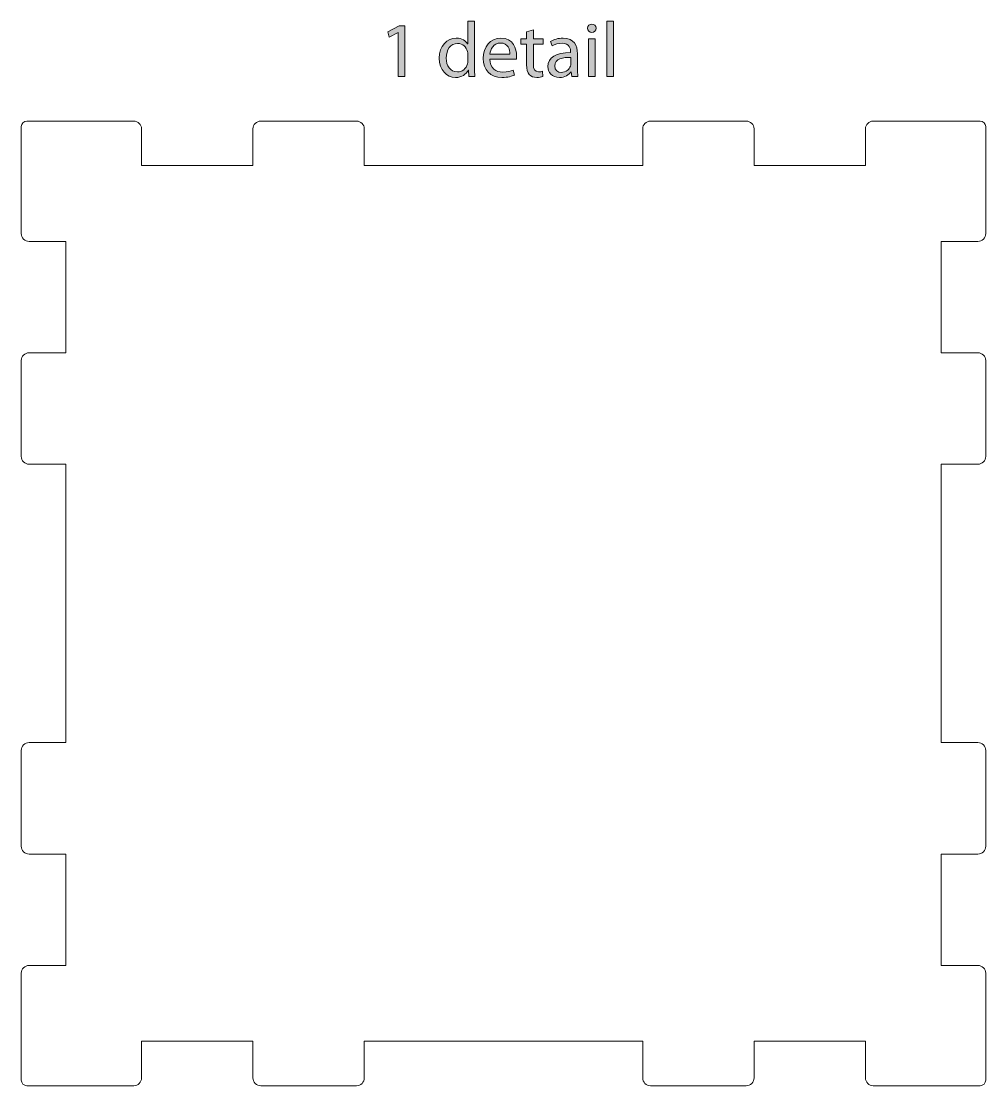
# Model space of a CAD drawing. Header units: inches. Extents: x 110 to 396, y -365 to 80.
# Drawn here: x 309.3 to 395.9, y -364.6 to -269 of the extents above; entities that cross this region are included whole.
import ezdxf

# ---------------------------------------------------------------- set-up
doc = ezdxf.new("R2010")
doc.units = ezdxf.units.IN
doc.header["$MEASUREMENT"] = 0
doc.layers.add('description', color=7, linetype='Continuous')
doc.layers.add('design2', color=7, linetype='Continuous')

# ---------------------------------------------------------------- blocks, each defined once
blk = doc.blocks.new('block 20')
at = {"layer": 'description'}
h = blk.add_hatch(color=252, dxfattribs=at)
h.dxf.hatch_style = 2
h.paths.add_polyline_path([(343.144, -270.041), (343.13, -270.041), (342.339, -270.467), (342.221, -269.999), (343.214, -269.467), (343.739, -269.467), (343.739, -274.015), (343.144, -274.015)])
h = blk.add_hatch(color=252, dxfattribs=at)
h.dxf.hatch_style = 2
edge = h.paths.add_edge_path()
edge.add_spline(control_points=[(349.996, -269.047), (349.996, -269.047), (349.996, -273.14), (349.996, -273.14), (349.996, -273.442), (350.01, -273.784), (350.025, -274.015), (350.025, -274.015), (349.479, -274.015), (349.479, -274.015), (349.479, -274.015), (349.451, -273.428), (349.451, -273.428), (349.451, -273.428), (349.43, -273.428), (349.43, -273.428), (349.247, -273.805), (348.842, -274.092), (348.289, -274.092), (347.47, -274.092), (346.833, -273.4), (346.833, -272.371), (346.826, -271.244), (347.533, -270.558), (348.352, -270.558), (348.877, -270.558), (349.22, -270.803), (349.374, -271.069), (349.374, -271.069), (349.388, -271.069), (349.388, -271.069), (349.388, -271.069), (349.388, -269.047), (349.388, -269.047), (349.388, -269.047), (349.996, -269.047), (349.996, -269.047)], knot_values=[0, 0, 0, 0, 1, 1, 1, 2, 2, 2, 3, 3, 3, 4, 4, 4, 5, 5, 5, 6, 6, 6, 7, 7, 7, 8, 8, 8, 9, 9, 9, 10, 10, 10, 11, 11, 11, 12, 12, 12, 12], degree=3, periodic=1)
edge = h.paths.add_edge_path()
edge.add_spline(control_points=[(349.388, -272.007), (349.388, -271.93), (349.38, -271.825), (349.36, -271.748), (349.269, -271.363), (348.933, -271.041), (348.471, -271.041), (347.834, -271.041), (347.456, -271.601), (347.456, -272.343), (347.456, -273.029), (347.799, -273.595), (348.457, -273.595), (348.87, -273.595), (349.247, -273.315), (349.36, -272.861), (349.38, -272.777), (349.388, -272.693), (349.388, -272.595), (349.388, -272.595), (349.388, -272.007), (349.388, -272.007)], knot_values=[0, 0, 0, 0, 1, 1, 1, 2, 2, 2, 3, 3, 3, 4, 4, 4, 5, 5, 5, 6, 6, 6, 7, 7, 7, 7], degree=3, periodic=1)
h = blk.add_hatch(color=252, dxfattribs=at)
h.dxf.hatch_style = 2
edge = h.paths.add_edge_path()
edge.add_spline(control_points=[(360.91, -269.677), (360.91, -269.887), (360.763, -270.054), (360.518, -270.054), (360.294, -270.054), (360.147, -269.887), (360.147, -269.677), (360.147, -269.467), (360.301, -269.292), (360.532, -269.292), (360.756, -269.292), (360.91, -269.46), (360.91, -269.677)], knot_values=[0, 0, 0, 0, 1, 1, 1, 2, 2, 2, 3, 3, 3, 4, 4, 4, 4], degree=3, periodic=1)
h.paths.add_polyline_path([(360.224, -274.015), (360.224, -270.628), (360.84, -270.628), (360.84, -274.015)])
h = blk.add_hatch(color=252, dxfattribs=at)
h.dxf.hatch_style = 2
h.paths.add_polyline_path([(361.862, -269.047), (362.478, -269.047), (362.478, -274.015), (361.862, -274.015)])
h = blk.add_hatch(color=252, dxfattribs=at)
h.dxf.hatch_style = 2
edge = h.paths.add_edge_path()
edge.add_spline(control_points=[(355.275, -269.817), (355.275, -269.817), (355.275, -270.628), (355.275, -270.628), (355.275, -270.628), (356.157, -270.628), (356.157, -270.628), (356.157, -270.628), (356.157, -271.097), (356.157, -271.097), (356.157, -271.097), (355.275, -271.097), (355.275, -271.097), (355.275, -271.097), (355.275, -272.923), (355.275, -272.923), (355.275, -273.344), (355.394, -273.581), (355.737, -273.581), (355.905, -273.581), (356.003, -273.568), (356.094, -273.539), (356.094, -273.539), (356.122, -274.008), (356.122, -274.008), (356.003, -274.05), (355.814, -274.092), (355.576, -274.092), (355.289, -274.092), (355.058, -273.994), (354.911, -273.834), (354.743, -273.644), (354.673, -273.344), (354.673, -272.945), (354.673, -272.945), (354.673, -271.097), (354.673, -271.097), (354.673, -271.097), (354.148, -271.097), (354.148, -271.097), (354.148, -271.097), (354.148, -270.628), (354.148, -270.628), (354.148, -270.628), (354.673, -270.628), (354.673, -270.628), (354.673, -270.628), (354.673, -269.999), (354.673, -269.999), (354.673, -269.999), (355.275, -269.817), (355.275, -269.817)], knot_values=[0, 0, 0, 0, 1, 1, 1, 2, 2, 2, 3, 3, 3, 4, 4, 4, 5, 5, 5, 6, 6, 6, 7, 7, 7, 8, 8, 8, 9, 9, 9, 10, 10, 10, 11, 11, 11, 12, 12, 12, 13, 13, 13, 14, 14, 14, 15, 15, 15, 16, 16, 16, 17, 17, 17, 17], degree=3, periodic=1)
h = blk.add_hatch(color=252, dxfattribs=at)
h.dxf.hatch_style = 2
edge = h.paths.add_edge_path()
edge.add_spline(control_points=[(351.369, -272.434), (351.383, -273.267), (351.908, -273.61), (352.531, -273.61), (352.972, -273.61), (353.244, -273.532), (353.468, -273.435), (353.468, -273.435), (353.581, -273.876), (353.581, -273.876), (353.364, -273.973), (352.986, -274.092), (352.447, -274.092), (351.404, -274.092), (350.781, -273.4), (350.781, -272.378), (350.781, -271.356), (351.383, -270.558), (352.37, -270.558), (353.483, -270.558), (353.77, -271.524), (353.77, -272.147), (353.77, -272.273), (353.763, -272.364), (353.748, -272.434), (353.748, -272.434), (351.369, -272.434), (351.369, -272.434)], knot_values=[0, 0, 0, 0, 1, 1, 1, 2, 2, 2, 3, 3, 3, 4, 4, 4, 5, 5, 5, 6, 6, 6, 7, 7, 7, 8, 8, 8, 9, 9, 9, 9], degree=3, periodic=1)
edge = h.paths.add_edge_path()
edge.add_spline(control_points=[(353.175, -271.993), (353.182, -271.608), (353.014, -270.999), (352.321, -270.999), (351.691, -270.999), (351.425, -271.566), (351.376, -271.993), (351.376, -271.993), (353.175, -271.993), (353.175, -271.993)], knot_values=[0, 0, 0, 0, 1, 1, 1, 2, 2, 2, 3, 3, 3, 3], degree=3, periodic=1)
h = blk.add_hatch(color=252, dxfattribs=at)
h.dxf.hatch_style = 2
edge = h.paths.add_edge_path()
edge.add_spline(control_points=[(359.229, -273.204), (359.229, -273.497), (359.243, -273.784), (359.278, -274.015), (359.278, -274.015), (358.726, -274.015), (358.726, -274.015), (358.726, -274.015), (358.677, -273.588), (358.677, -273.588), (358.677, -273.588), (358.656, -273.588), (358.656, -273.588), (358.467, -273.854), (358.103, -274.092), (357.62, -274.092), (356.934, -274.092), (356.584, -273.61), (356.584, -273.12), (356.584, -272.301), (357.312, -271.853), (358.621, -271.86), (358.621, -271.86), (358.621, -271.79), (358.621, -271.79), (358.621, -271.517), (358.544, -271.006), (357.851, -271.013), (357.529, -271.013), (357.2, -271.104), (356.962, -271.265), (356.962, -271.265), (356.822, -270.852), (356.822, -270.852), (357.102, -270.677), (357.515, -270.558), (357.942, -270.558), (358.978, -270.558), (359.229, -271.265), (359.229, -271.937), (359.229, -271.937), (359.229, -273.204), (359.229, -273.204)], knot_values=[0, 0, 0, 0, 1, 1, 1, 2, 2, 2, 3, 3, 3, 4, 4, 4, 5, 5, 5, 6, 6, 6, 7, 7, 7, 8, 8, 8, 9, 9, 9, 10, 10, 10, 11, 11, 11, 12, 12, 12, 13, 13, 13, 14, 14, 14, 14], degree=3, periodic=1)
edge = h.paths.add_edge_path()
edge.add_spline(control_points=[(358.635, -272.287), (357.963, -272.273), (357.2, -272.392), (357.2, -273.049), (357.2, -273.455), (357.466, -273.637), (357.774, -273.637), (358.222, -273.637), (358.509, -273.357), (358.606, -273.071), (358.628, -273.001), (358.635, -272.931), (358.635, -272.874), (358.635, -272.874), (358.635, -272.287), (358.635, -272.287)], knot_values=[0, 0, 0, 0, 1, 1, 1, 2, 2, 2, 3, 3, 3, 4, 4, 4, 5, 5, 5, 5], degree=3, periodic=1)
at = {"layer": 'description', "lineweight": 0}
for points in [[(343.144, -270.041), (343.13, -270.041), (342.339, -270.467), (342.221, -269.999), (343.214, -269.467), (343.739, -269.467), (343.739, -274.015), (343.144, -274.015), (343.144, -270.041)], [(361.862, -269.047), (362.478, -269.047), (362.478, -274.015), (361.862, -274.015), (361.862, -269.047)], [(360.224, -274.015), (360.224, -270.628), (360.84, -270.628), (360.84, -274.015), (360.224, -274.015)]]:
    blk.add_lwpolyline(points, dxfattribs=at)
for points, knots in [([(349.996, -269.047), (349.996, -269.047), (349.996, -273.14), (349.996, -273.14), (349.996, -273.442), (350.01, -273.784), (350.025, -274.015), (350.025, -274.015), (349.479, -274.015), (349.479, -274.015), (349.479, -274.015), (349.451, -273.428), (349.451, -273.428), (349.451, -273.428), (349.43, -273.428), (349.43, -273.428), (349.247, -273.805), (348.842, -274.092), (348.289, -274.092), (347.47, -274.092), (346.833, -273.4), (346.833, -272.371), (346.826, -271.244), (347.533, -270.558), (348.352, -270.558), (348.877, -270.558), (349.22, -270.803), (349.374, -271.069), (349.374, -271.069), (349.388, -271.069), (349.388, -271.069), (349.388, -271.069), (349.388, -269.047), (349.388, -269.047), (349.388, -269.047), (349.996, -269.047), (349.996, -269.047)], [0, 0, 0, 0, 1, 1, 1, 2, 2, 2, 3, 3, 3, 4, 4, 4, 5, 5, 5, 6, 6, 6, 7, 7, 7, 8, 8, 8, 9, 9, 9, 10, 10, 10, 11, 11, 11, 12, 12, 12, 12]), ([(360.91, -269.677), (360.91, -269.887), (360.763, -270.054), (360.518, -270.054), (360.294, -270.054), (360.147, -269.887), (360.147, -269.677), (360.147, -269.467), (360.301, -269.292), (360.532, -269.292), (360.756, -269.292), (360.91, -269.46), (360.91, -269.677)], [0, 0, 0, 0, 1, 1, 1, 2, 2, 2, 3, 3, 3, 4, 4, 4, 4]), ([(355.275, -269.817), (355.275, -269.817), (355.275, -270.628), (355.275, -270.628), (355.275, -270.628), (356.157, -270.628), (356.157, -270.628), (356.157, -270.628), (356.157, -271.097), (356.157, -271.097), (356.157, -271.097), (355.275, -271.097), (355.275, -271.097), (355.275, -271.097), (355.275, -272.923), (355.275, -272.923), (355.275, -273.344), (355.394, -273.581), (355.737, -273.581), (355.905, -273.581), (356.003, -273.568), (356.094, -273.539), (356.094, -273.539), (356.122, -274.008), (356.122, -274.008), (356.003, -274.05), (355.814, -274.092), (355.576, -274.092), (355.289, -274.092), (355.058, -273.994), (354.911, -273.834), (354.743, -273.644), (354.673, -273.344), (354.673, -272.945), (354.673, -272.945), (354.673, -271.097), (354.673, -271.097), (354.673, -271.097), (354.148, -271.097), (354.148, -271.097), (354.148, -271.097), (354.148, -270.628), (354.148, -270.628), (354.148, -270.628), (354.673, -270.628), (354.673, -270.628), (354.673, -270.628), (354.673, -269.999), (354.673, -269.999), (354.673, -269.999), (355.275, -269.817), (355.275, -269.817)], [0, 0, 0, 0, 1, 1, 1, 2, 2, 2, 3, 3, 3, 4, 4, 4, 5, 5, 5, 6, 6, 6, 7, 7, 7, 8, 8, 8, 9, 9, 9, 10, 10, 10, 11, 11, 11, 12, 12, 12, 13, 13, 13, 14, 14, 14, 15, 15, 15, 16, 16, 16, 17, 17, 17, 17]), ([(349.388, -272.007), (349.388, -271.93), (349.38, -271.825), (349.36, -271.748), (349.269, -271.363), (348.933, -271.041), (348.471, -271.041), (347.834, -271.041), (347.456, -271.601), (347.456, -272.343), (347.456, -273.029), (347.799, -273.595), (348.457, -273.595), (348.87, -273.595), (349.247, -273.315), (349.36, -272.861), (349.38, -272.777), (349.388, -272.693), (349.388, -272.595), (349.388, -272.595), (349.388, -272.007), (349.388, -272.007)], [0, 0, 0, 0, 1, 1, 1, 2, 2, 2, 3, 3, 3, 4, 4, 4, 5, 5, 5, 6, 6, 6, 7, 7, 7, 7]), ([(351.369, -272.434), (351.383, -273.267), (351.908, -273.61), (352.531, -273.61), (352.972, -273.61), (353.244, -273.532), (353.468, -273.435), (353.468, -273.435), (353.581, -273.876), (353.581, -273.876), (353.364, -273.973), (352.986, -274.092), (352.447, -274.092), (351.404, -274.092), (350.781, -273.4), (350.781, -272.378), (350.781, -271.356), (351.383, -270.558), (352.37, -270.558), (353.483, -270.558), (353.77, -271.524), (353.77, -272.147), (353.77, -272.273), (353.763, -272.364), (353.748, -272.434), (353.748, -272.434), (351.369, -272.434), (351.369, -272.434)], [0, 0, 0, 0, 1, 1, 1, 2, 2, 2, 3, 3, 3, 4, 4, 4, 5, 5, 5, 6, 6, 6, 7, 7, 7, 8, 8, 8, 9, 9, 9, 9]), ([(353.175, -271.993), (353.182, -271.608), (353.014, -270.999), (352.321, -270.999), (351.691, -270.999), (351.425, -271.566), (351.376, -271.993), (351.376, -271.993), (353.175, -271.993), (353.175, -271.993)], [0, 0, 0, 0, 1, 1, 1, 2, 2, 2, 3, 3, 3, 3]), ([(359.229, -273.204), (359.229, -273.497), (359.243, -273.784), (359.278, -274.015), (359.278, -274.015), (358.726, -274.015), (358.726, -274.015), (358.726, -274.015), (358.677, -273.588), (358.677, -273.588), (358.677, -273.588), (358.656, -273.588), (358.656, -273.588), (358.467, -273.854), (358.103, -274.092), (357.62, -274.092), (356.934, -274.092), (356.584, -273.61), (356.584, -273.12), (356.584, -272.301), (357.312, -271.853), (358.621, -271.86), (358.621, -271.86), (358.621, -271.79), (358.621, -271.79), (358.621, -271.517), (358.544, -271.006), (357.851, -271.013), (357.529, -271.013), (357.2, -271.104), (356.962, -271.265), (356.962, -271.265), (356.822, -270.852), (356.822, -270.852), (357.102, -270.677), (357.515, -270.558), (357.942, -270.558), (358.978, -270.558), (359.229, -271.265), (359.229, -271.937), (359.229, -271.937), (359.229, -273.204), (359.229, -273.204)], [0, 0, 0, 0, 1, 1, 1, 2, 2, 2, 3, 3, 3, 4, 4, 4, 5, 5, 5, 6, 6, 6, 7, 7, 7, 8, 8, 8, 9, 9, 9, 10, 10, 10, 11, 11, 11, 12, 12, 12, 13, 13, 13, 14, 14, 14, 14]), ([(358.635, -272.287), (357.963, -272.273), (357.2, -272.392), (357.2, -273.049), (357.2, -273.455), (357.466, -273.637), (357.774, -273.637), (358.222, -273.637), (358.509, -273.357), (358.606, -273.071), (358.628, -273.001), (358.635, -272.931), (358.635, -272.874), (358.635, -272.874), (358.635, -272.287), (358.635, -272.287)], [0, 0, 0, 0, 1, 1, 1, 2, 2, 2, 3, 3, 3, 4, 4, 4, 5, 5, 5, 5])]:
    blk.add_open_spline(points, degree=3, knots=knots, dxfattribs=at)
blk = doc.blocks.new('block 15')
at = {"layer": 'description'}
blk.add_blockref('block 20', (0, 0), dxfattribs=at)

msp = doc.modelspace()

# ---------------------------------------------------------------- linework, layer by layer
at = {"layer": 'design2', "color": 1, "lineweight": 9}
msp.add_open_spline([(330.795, -278.004), (330.409, -278.004), (330.095, -278.318), (330.095, -278.704), (330.095, -278.704), (330.095, -282.005), (330.095, -282.005), (330.095, -282.005), (320.095, -282.005), (320.095, -282.005), (320.095, -282.005), (320.095, -278.704), (320.095, -278.704), (320.095, -278.318), (319.781, -278.004), (319.395, -278.004), (319.395, -278.004), (309.795, -278.004), (309.795, -278.004), (309.519, -278.004), (309.295, -278.228), (309.295, -278.504), (309.295, -278.504), (309.295, -288.105), (309.295, -288.105), (309.295, -288.492), (309.609, -288.805), (309.995, -288.805), (310.937, -288.805), (313.294, -288.805), (313.294, -288.805), (313.294, -288.805), (313.294, -298.806), (313.294, -298.806), (313.294, -298.806), (309.995, -298.806), (309.995, -298.806), (309.609, -298.806), (309.295, -299.119), (309.295, -299.506), (309.295, -299.506), (309.295, -308.106), (309.295, -308.106), (309.295, -308.493), (309.609, -308.806), (309.995, -308.806), (310.937, -308.806), (313.294, -308.806), (313.294, -308.806), (313.294, -308.806), (313.294, -333.805), (313.294, -333.805), (313.294, -333.805), (309.995, -333.804), (309.995, -333.804), (309.609, -333.804), (309.295, -334.117), (309.295, -334.504), (309.295, -334.504), (309.295, -343.104), (309.295, -343.104), (309.295, -343.491), (309.609, -343.804), (309.995, -343.804), (309.995, -343.804), (313.294, -343.804), (313.294, -343.804), (313.294, -343.804), (313.295, -353.805), (313.295, -353.805), (313.295, -353.805), (310.937, -353.805), (309.995, -353.805), (309.609, -353.805), (309.295, -354.118), (309.295, -354.505), (309.295, -354.505), (309.295, -364.105), (309.295, -364.105), (309.295, -364.382), (309.519, -364.606), (309.795, -364.606), (309.795, -364.606), (319.395, -364.606), (319.395, -364.606), (319.781, -364.606), (320.095, -364.292), (320.095, -363.906), (320.095, -363.906), (320.095, -360.607), (320.095, -360.607), (320.095, -360.607), (330.095, -360.607), (330.095, -360.607), (330.095, -360.607), (330.095, -363.906), (330.095, -363.906), (330.095, -364.292), (330.409, -364.606), (330.795, -364.606), (330.795, -364.606), (339.395, -364.606), (339.395, -364.606), (339.781, -364.606), (340.095, -364.292), (340.095, -363.906), (340.095, -363.906), (340.095, -360.606), (340.095, -360.606), (340.095, -360.606), (365.094, -360.607), (365.094, -360.607), (365.094, -360.607), (365.094, -363.906), (365.094, -363.906), (365.094, -364.292), (365.408, -364.606), (365.794, -364.606), (365.794, -364.606), (374.395, -364.606), (374.395, -364.606), (374.781, -364.606), (375.095, -364.292), (375.095, -363.906), (375.095, -363.906), (375.095, -360.607), (375.095, -360.607), (375.095, -360.607), (385.094, -360.607), (385.094, -360.607), (385.094, -360.607), (385.094, -363.906), (385.094, -363.906), (385.094, -364.292), (385.408, -364.606), (385.794, -364.606), (385.794, -364.606), (395.395, -364.606), (395.395, -364.606), (395.671, -364.606), (395.895, -364.382), (395.895, -364.105), (395.895, -364.105), (395.895, -354.505), (395.895, -354.505), (395.895, -354.118), (395.581, -353.805), (395.194, -353.805), (394.253, -353.805), (391.895, -353.805), (391.895, -353.805), (391.895, -353.805), (391.895, -343.804), (391.895, -343.804), (391.895, -343.804), (395.195, -343.804), (395.195, -343.804), (395.581, -343.804), (395.895, -343.491), (395.895, -343.104), (395.895, -343.104), (395.895, -334.504), (395.895, -334.504), (395.895, -334.117), (395.581, -333.804), (395.195, -333.804), (395.195, -333.804), (391.895, -333.805), (391.895, -333.805), (391.895, -333.805), (391.895, -308.806), (391.895, -308.806), (391.895, -308.806), (395.195, -308.806), (395.195, -308.806), (395.581, -308.806), (395.895, -308.493), (395.895, -308.106), (395.895, -308.106), (395.895, -299.506), (395.895, -299.506), (395.895, -299.119), (395.581, -298.806), (395.195, -298.806), (395.195, -298.806), (391.895, -298.806), (391.895, -298.806), (391.895, -298.806), (391.895, -288.805), (391.895, -288.805), (391.895, -288.805), (394.253, -288.805), (395.194, -288.805), (395.581, -288.805), (395.895, -288.492), (395.895, -288.105), (395.895, -288.105), (395.895, -278.504), (395.895, -278.504), (395.895, -278.228), (395.671, -278.004), (395.395, -278.004), (395.395, -278.004), (385.794, -278.004), (385.794, -278.004), (385.408, -278.004), (385.094, -278.318), (385.094, -278.704), (385.094, -278.704), (385.094, -282.005), (385.094, -282.005), (385.094, -282.005), (375.095, -282.005), (375.095, -282.005), (375.095, -282.005), (375.095, -278.704), (375.095, -278.704), (375.095, -278.318), (374.781, -278.004), (374.395, -278.004), (374.395, -278.004), (365.794, -278.004), (365.794, -278.004), (365.408, -278.004), (365.094, -278.318), (365.094, -278.704), (365.094, -278.704), (365.094, -282.005), (365.094, -282.005), (365.094, -282.005), (340.095, -282.005), (340.095, -282.003), (340.095, -282.003), (340.095, -278.704), (340.095, -278.704), (340.095, -278.318), (339.781, -278.004), (339.395, -278.004), (339.395, -278.004), (330.795, -278.004), (330.795, -278.004)], degree=3, knots=[0, 0, 0, 0, 1, 1, 1, 2, 2, 2, 3, 3, 3, 4, 4, 4, 5, 5, 5, 6, 6, 6, 7, 7, 7, 8, 8, 8, 9, 9, 9, 10, 10, 10, 11, 11, 11, 12, 12, 12, 13, 13, 13, 14, 14, 14, 15, 15, 15, 16, 16, 16, 17, 17, 17, 18, 18, 18, 19, 19, 19, 20, 20, 20, 21, 21, 21, 22, 22, 22, 23, 23, 23, 24, 24, 24, 25, 25, 25, 26, 26, 26, 27, 27, 27, 28, 28, 28, 29, 29, 29, 30, 30, 30, 31, 31, 31, 32, 32, 32, 33, 33, 33, 34, 34, 34, 35, 35, 35, 36, 36, 36, 37, 37, 37, 38, 38, 38, 39, 39, 39, 40, 40, 40, 41, 41, 41, 42, 42, 42, 43, 43, 43, 44, 44, 44, 45, 45, 45, 46, 46, 46, 47, 47, 47, 48, 48, 48, 49, 49, 49, 50, 50, 50, 51, 51, 51, 52, 52, 52, 53, 53, 53, 54, 54, 54, 55, 55, 55, 56, 56, 56, 57, 57, 57, 58, 58, 58, 59, 59, 59, 60, 60, 60, 61, 61, 61, 62, 62, 62, 63, 63, 63, 64, 64, 64, 65, 65, 65, 66, 66, 66, 67, 67, 67, 68, 68, 68, 69, 69, 69, 70, 70, 70, 71, 71, 71, 72, 72, 72, 73, 73, 73, 74, 74, 74, 75, 75, 75, 76, 76, 76, 77, 77, 77, 78, 78, 78, 79, 79, 79, 80, 80, 80, 80], dxfattribs=at)

# ---------------------------------------------------------------- block references
at = {"layer": 'description'}
msp.add_blockref('block 15', (0, 0), dxfattribs=at)

doc.saveas('drawing.dxf')
